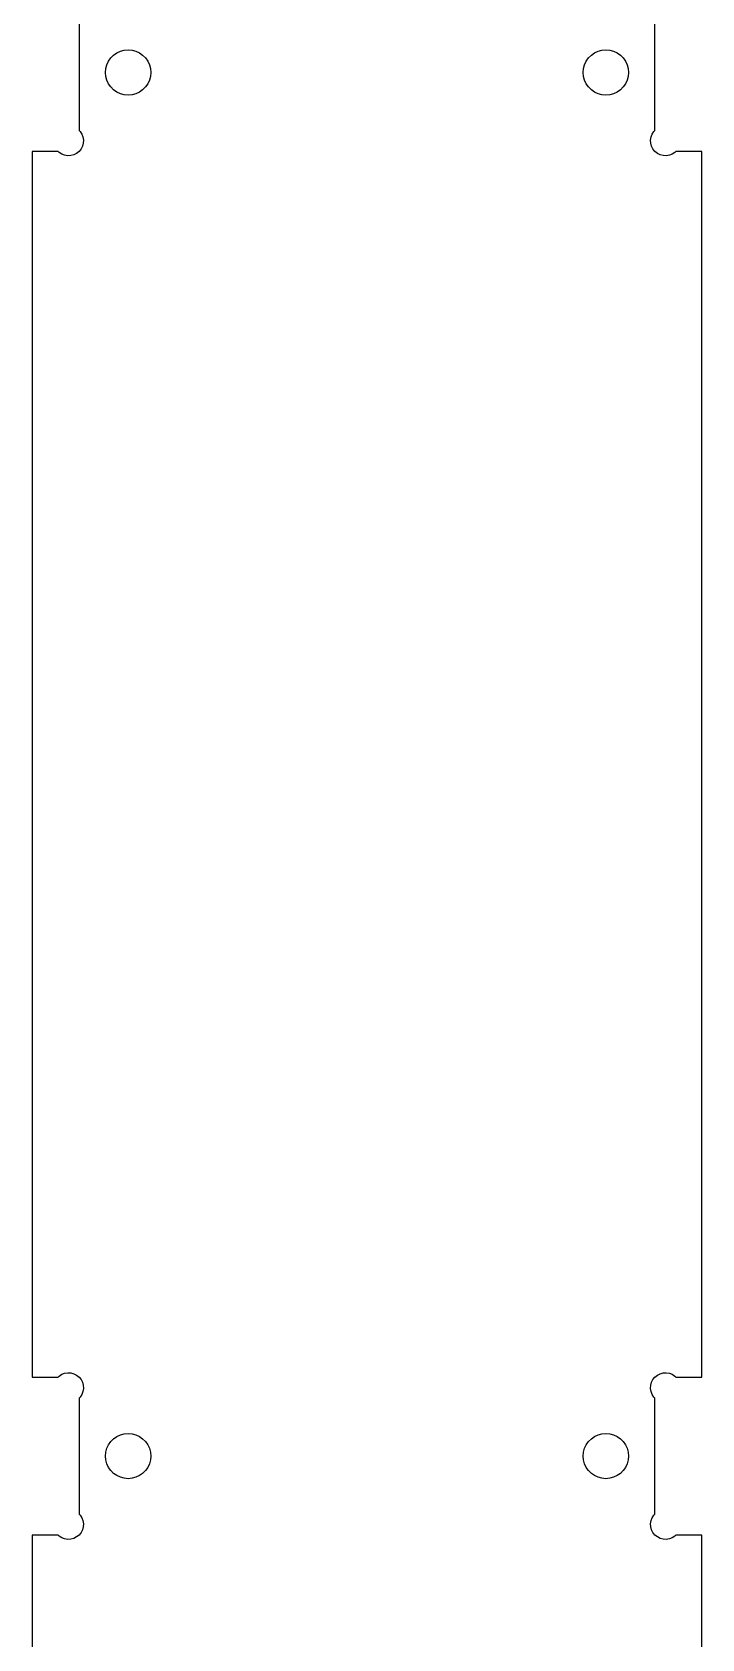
# Model space of a CAD drawing. Header units: metres. Extents: x -91 to 100, y 0 to 828.
# Drawn here: x 22 to 100.5, y 473.7 to 661.8 of the extents above; entities that cross this region are included whole.
import ezdxf

# ---------------------------------------------------------------- set-up
doc = ezdxf.new("R2010")
doc.units = ezdxf.units.M

msp = doc.modelspace()

# ---------------------------------------------------------------- linework, layer by layer
for p, q in [((27.5, 663.909), (27.5, 650.331)), ((95, 650.331), (95, 663.909)), ((30.955, 658.445), (31.22, 658.823)), ((31.22, 658.823), (31.5466, 659.15)), ((31.5466, 659.15), (31.925, 659.415)), ((31.925, 659.415), (32.3437, 659.61)), ((32.3437, 659.61), (32.7898, 659.73)), ((32.7898, 659.73), (33.25, 659.77)), ((33.25, 659.77), (33.7102, 659.73)), ((33.7102, 659.73), (34.1563, 659.61)), ((34.1563, 659.61), (34.575, 659.415)), ((34.575, 659.415), (34.9534, 659.15)), ((34.9534, 659.15), (35.28, 658.823)), ((35.28, 658.823), (35.545, 658.445)), ((86.955, 658.445), (87.22, 658.823)), ((87.22, 658.823), (87.5466, 659.15)), ((87.5466, 659.15), (87.925, 659.415)), ((87.925, 659.415), (88.3437, 659.61)), ((88.3437, 659.61), (88.7898, 659.73)), ((88.7898, 659.73), (89.25, 659.77)), ((89.25, 659.77), (89.7102, 659.73)), ((89.7102, 659.73), (90.1563, 659.61)), ((90.1563, 659.61), (90.575, 659.415)), ((90.575, 659.415), (90.9534, 659.15)), ((90.9534, 659.15), (91.28, 658.823)), ((91.28, 658.823), (91.545, 658.445)), ((30.6, 657.12), (30.6403, 657.58)), ((30.6403, 656.66), (30.6, 657.12)), ((30.6403, 657.58), (30.7598, 658.026)), ((30.7598, 658.026), (30.955, 658.445)), ((35.545, 658.445), (35.7402, 658.026)), ((35.7402, 658.026), (35.8597, 657.58)), ((35.8597, 657.58), (35.9, 657.12)), ((35.9, 657.12), (35.8597, 656.66)), ((86.6, 657.12), (86.6403, 657.58)), ((86.6403, 656.66), (86.6, 657.12)), ((86.6403, 657.58), (86.7598, 658.026)), ((86.7598, 658.026), (86.955, 658.445)), ((91.545, 658.445), (91.7402, 658.026)), ((91.7402, 658.026), (91.8597, 657.58)), ((91.8597, 657.58), (91.9, 657.12)), ((91.9, 657.12), (91.8597, 656.66)), ((30.7598, 656.214), (30.6403, 656.66)), ((30.955, 655.795), (30.7598, 656.214)), ((31.22, 655.417), (30.955, 655.795)), ((31.5466, 655.09), (31.22, 655.417)), ((31.925, 654.825), (31.5466, 655.09)), ((32.3437, 654.63), (31.925, 654.825)), ((34.575, 654.825), (34.1563, 654.63)), ((34.9534, 655.09), (34.575, 654.825)), ((35.28, 655.417), (34.9534, 655.09)), ((35.545, 655.795), (35.28, 655.417)), ((35.7402, 656.214), (35.545, 655.795)), ((35.8597, 656.66), (35.7402, 656.214)), ((86.7598, 656.214), (86.6403, 656.66)), ((86.955, 655.795), (86.7598, 656.214)), ((87.22, 655.417), (86.955, 655.795)), ((87.5466, 655.09), (87.22, 655.417)), ((87.925, 654.825), (87.5466, 655.09)), ((88.3437, 654.63), (87.925, 654.825)), ((90.575, 654.825), (90.1563, 654.63)), ((90.9534, 655.09), (90.575, 654.825)), ((91.28, 655.417), (90.9534, 655.09)), ((91.545, 655.795), (91.28, 655.417)), ((91.7402, 656.214), (91.545, 655.795)), ((91.8597, 656.66), (91.7402, 656.214)), ((32.7898, 654.51), (32.3437, 654.63)), ((33.25, 654.47), (32.7898, 654.51)), ((33.7102, 654.51), (33.25, 654.47)), ((34.1563, 654.63), (33.7102, 654.51)), ((88.7898, 654.51), (88.3437, 654.63)), ((89.25, 654.47), (88.7898, 654.51)), ((89.7102, 654.51), (89.25, 654.47)), ((90.1563, 654.63), (89.7102, 654.51)), ((27.5, 650.331), (27.6226, 650.209)), ((27.6226, 650.209), (27.8218, 649.902)), ((27.8218, 649.902), (27.9529, 649.56)), ((27.9529, 649.56), (28.0102, 649.199)), ((28.0102, 649.199), (27.991, 648.834)), ((94.4898, 649.199), (94.5471, 649.56)), ((94.509, 648.834), (94.4898, 649.199)), ((94.5471, 649.56), (94.6782, 649.902)), ((94.6782, 649.902), (94.8774, 650.209)), ((94.8774, 650.209), (95, 650.331)), ((25.0387, 647.87), (22, 647.87)), ((22, 647.87), (22, 504.34)), ((25.1613, 647.747), (25.0387, 647.87)), ((25.4681, 647.548), (25.1613, 647.747)), ((25.8096, 647.417), (25.4681, 647.548)), ((26.171, 647.36), (25.8096, 647.417)), ((26.5363, 647.379), (26.171, 647.36)), ((26.8897, 647.474), (26.5363, 647.379)), ((27.2157, 647.64), (26.8897, 647.474)), ((27.5, 647.87), (27.2157, 647.64)), ((27.7302, 648.154), (27.5, 647.87)), ((27.8963, 648.48), (27.7302, 648.154)), ((27.991, 648.834), (27.8963, 648.48)), ((94.6037, 648.48), (94.509, 648.834)), ((94.7698, 648.154), (94.6037, 648.48)), ((95, 647.87), (94.7698, 648.154)), ((95.2843, 647.64), (95, 647.87)), ((95.6103, 647.474), (95.2843, 647.64)), ((95.9637, 647.379), (95.6103, 647.474)), ((96.329, 647.36), (95.9637, 647.379)), ((96.6904, 647.417), (96.329, 647.36)), ((97.0319, 647.548), (96.6904, 647.417)), ((97.3387, 647.747), (97.0319, 647.548)), ((97.4613, 647.87), (97.3387, 647.747)), ((100.5, 647.87), (97.4613, 647.87)), ((100.5, 504.34), (100.5, 647.87)), ((22, 504.34), (25.0387, 504.34)), ((25.0387, 504.34), (25.1613, 504.463)), ((25.1613, 504.463), (25.4681, 504.662)), ((25.4681, 504.662), (25.8096, 504.793)), ((25.8096, 504.793), (26.171, 504.85)), ((26.171, 504.85), (26.5363, 504.831)), ((26.5363, 504.831), (26.8897, 504.736)), ((26.8897, 504.736), (27.2157, 504.57)), ((27.2157, 504.57), (27.5, 504.34)), ((27.5, 504.34), (27.7302, 504.056)), ((94.7698, 504.056), (95, 504.34)), ((95, 504.34), (95.2843, 504.57)), ((95.2843, 504.57), (95.6103, 504.736)), ((95.6103, 504.736), (95.9637, 504.831)), ((95.9637, 504.831), (96.329, 504.85)), ((96.329, 504.85), (96.6904, 504.793)), ((96.6904, 504.793), (97.0319, 504.662)), ((97.0319, 504.662), (97.3387, 504.463)), ((97.3387, 504.463), (97.4613, 504.34)), ((97.4613, 504.34), (100.5, 504.34)), ((27.7302, 504.056), (27.8963, 503.73)), ((27.9529, 502.65), (27.8218, 502.308)), ((27.8963, 503.73), (27.991, 503.376)), ((28.0102, 503.011), (27.9529, 502.65)), ((27.991, 503.376), (28.0102, 503.011)), ((94.4898, 503.011), (94.509, 503.376)), ((94.5471, 502.65), (94.4898, 503.011)), ((94.509, 503.376), (94.6037, 503.73)), ((94.6782, 502.308), (94.5471, 502.65)), ((94.6037, 503.73), (94.7698, 504.056)), ((27.6226, 502.001), (27.5, 501.879)), ((27.5, 501.879), (27.5, 488.301)), ((27.8218, 502.308), (27.6226, 502.001)), ((94.8774, 502.001), (94.6782, 502.308)), ((95, 501.879), (94.8774, 502.001)), ((95, 488.301), (95, 501.879)), ((30.955, 496.415), (31.22, 496.793)), ((31.22, 496.793), (31.5466, 497.12)), ((31.5466, 497.12), (31.925, 497.385)), ((31.925, 497.385), (32.3437, 497.58)), ((32.3437, 497.58), (32.7898, 497.7)), ((32.7898, 497.7), (33.25, 497.74)), ((33.25, 497.74), (33.7102, 497.7)), ((33.7102, 497.7), (34.1563, 497.58)), ((34.1563, 497.58), (34.575, 497.385)), ((34.575, 497.385), (34.9534, 497.12)), ((34.9534, 497.12), (35.28, 496.793)), ((35.28, 496.793), (35.545, 496.415)), ((86.955, 496.415), (87.22, 496.793)), ((87.22, 496.793), (87.5466, 497.12)), ((87.5466, 497.12), (87.925, 497.385)), ((87.925, 497.385), (88.3437, 497.58)), ((88.3437, 497.58), (88.7898, 497.7)), ((88.7898, 497.7), (89.25, 497.74)), ((89.25, 497.74), (89.7102, 497.7)), ((89.7102, 497.7), (90.1563, 497.58)), ((90.1563, 497.58), (90.575, 497.385)), ((90.575, 497.385), (90.9534, 497.12)), ((90.9534, 497.12), (91.28, 496.793)), ((91.28, 496.793), (91.545, 496.415)), ((30.6, 495.09), (30.6403, 495.55)), ((30.6403, 494.63), (30.6, 495.09)), ((30.6403, 495.55), (30.7598, 495.996)), ((30.7598, 495.996), (30.955, 496.415)), ((35.545, 496.415), (35.7402, 495.996)), ((35.7402, 495.996), (35.8597, 495.55)), ((35.8597, 495.55), (35.9, 495.09)), ((35.9, 495.09), (35.8597, 494.63)), ((86.6, 495.09), (86.6403, 495.55)), ((86.6403, 494.63), (86.6, 495.09)), ((86.6403, 495.55), (86.7598, 495.996)), ((86.7598, 495.996), (86.955, 496.415)), ((91.545, 496.415), (91.7402, 495.996)), ((91.7402, 495.996), (91.8597, 495.55)), ((91.8597, 495.55), (91.9, 495.09)), ((91.9, 495.09), (91.8597, 494.63)), ((30.7598, 494.184), (30.6403, 494.63)), ((30.955, 493.765), (30.7598, 494.184)), ((31.22, 493.387), (30.955, 493.765)), ((31.5466, 493.06), (31.22, 493.387)), ((31.925, 492.795), (31.5466, 493.06)), ((34.9534, 493.06), (34.575, 492.795)), ((35.28, 493.387), (34.9534, 493.06)), ((35.545, 493.765), (35.28, 493.387)), ((35.7402, 494.184), (35.545, 493.765)), ((35.8597, 494.63), (35.7402, 494.184)), ((86.7598, 494.184), (86.6403, 494.63)), ((86.955, 493.765), (86.7598, 494.184)), ((87.22, 493.387), (86.955, 493.765)), ((87.5466, 493.06), (87.22, 493.387)), ((87.925, 492.795), (87.5466, 493.06)), ((90.9534, 493.06), (90.575, 492.795)), ((91.28, 493.387), (90.9534, 493.06)), ((91.545, 493.765), (91.28, 493.387)), ((91.7402, 494.184), (91.545, 493.765)), ((91.8597, 494.63), (91.7402, 494.184)), ((32.3437, 492.6), (31.925, 492.795)), ((32.7898, 492.48), (32.3437, 492.6)), ((33.25, 492.44), (32.7898, 492.48)), ((33.7102, 492.48), (33.25, 492.44)), ((34.1563, 492.6), (33.7102, 492.48)), ((34.575, 492.795), (34.1563, 492.6)), ((88.3437, 492.6), (87.925, 492.795)), ((88.7898, 492.48), (88.3437, 492.6)), ((89.25, 492.44), (88.7898, 492.48)), ((89.7102, 492.48), (89.25, 492.44)), ((90.1563, 492.6), (89.7102, 492.48)), ((90.575, 492.795), (90.1563, 492.6)), ((27.5, 488.301), (27.6226, 488.179)), ((27.6226, 488.179), (27.8218, 487.872)), ((27.8218, 487.872), (27.9529, 487.53)), ((27.9529, 487.53), (28.0102, 487.169)), ((94.4898, 487.169), (94.5471, 487.53)), ((94.5471, 487.53), (94.6782, 487.872)), ((94.6782, 487.872), (94.8774, 488.179)), ((94.8774, 488.179), (95, 488.301)), ((25.0387, 485.84), (22, 485.84)), ((22, 485.84), (22, 342.31)), ((25.1613, 485.717), (25.0387, 485.84)), ((25.4681, 485.518), (25.1613, 485.717)), ((25.8096, 485.387), (25.4681, 485.518)), ((27.2157, 485.61), (26.8897, 485.444)), ((27.5, 485.84), (27.2157, 485.61)), ((27.7302, 486.124), (27.5, 485.84)), ((27.8963, 486.45), (27.7302, 486.124)), ((27.991, 486.804), (27.8963, 486.45)), ((28.0102, 487.169), (27.991, 486.804)), ((94.509, 486.804), (94.4898, 487.169)), ((94.6037, 486.45), (94.509, 486.804)), ((94.7698, 486.124), (94.6037, 486.45)), ((95, 485.84), (94.7698, 486.124)), ((95.2843, 485.61), (95, 485.84)), ((95.6103, 485.444), (95.2843, 485.61)), ((97.0319, 485.518), (96.6904, 485.387)), ((97.3387, 485.717), (97.0319, 485.518)), ((97.4613, 485.84), (97.3387, 485.717)), ((100.5, 485.84), (97.4613, 485.84)), ((100.5, 342.31), (100.5, 485.84)), ((26.171, 485.33), (25.8096, 485.387)), ((26.5363, 485.349), (26.171, 485.33)), ((26.8897, 485.444), (26.5363, 485.349)), ((95.9637, 485.349), (95.6103, 485.444)), ((96.329, 485.33), (95.9637, 485.349)), ((96.6904, 485.387), (96.329, 485.33))]:
    msp.add_line(p, q)

doc.saveas('drawing.dxf')
